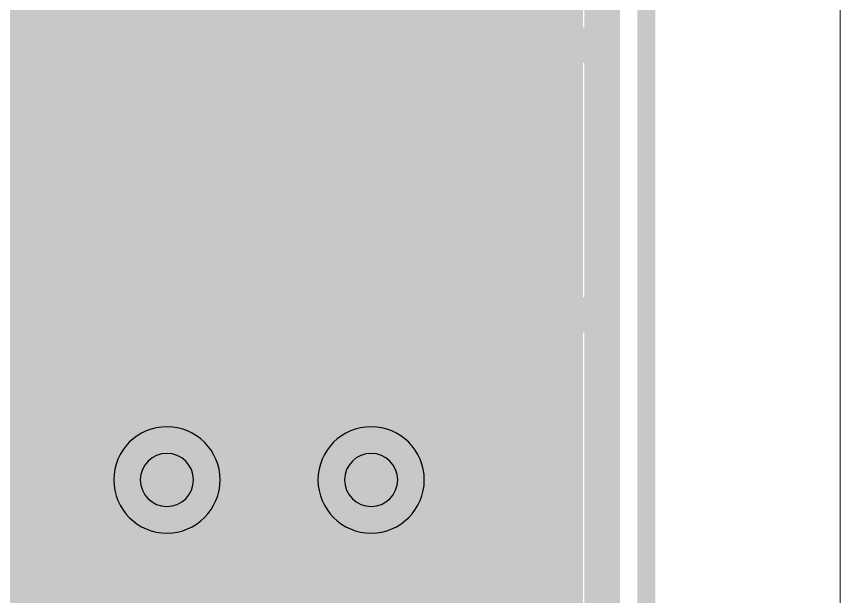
# Model space of a CAD drawing. Header units: millimetres. Extents: x -2 to 135, y -2 to 106.
# Drawn here: x 130.447 to 135.096, y 9.638 to 12.911 of the extents above; entities that cross this region are included whole.
import ezdxf

# ---------------------------------------------------------------- set-up
doc = ezdxf.new("R2010")
doc.units = ezdxf.units.MM
doc.header["$MEASUREMENT"] = 0
for name, color, linetype, true_color in [('Board-Outline-Layer', 7, 'Continuous', 0xff00ff), ('Bottom-Layer', 7, 'Continuous', 0x0000ff), ('Bottom-Paste-Mask-Layer', 7, 'Continuous', 0x800000), ('Bottom-Solder-Mask-Layer', 7, 'Continuous', 0xaa00ff), ('Hole-Layer', 7, 'Continuous', 0x222222), ('Multi-Layer', 7, 'Continuous', 0xc0c0c0), ('Top-Layer', 7, 'Continuous', 0xff0000), ('Top-Paste-Mask-Layer', 7, 'Continuous', 0x808080), ('Top-Silkscreen-Layer', 7, 'Continuous', 0xffcc00), ('Top-Solder-Mask-Layer', 7, 'Continuous', 0x800080)]:
    doc.layers.add(name, color=color, linetype=linetype, true_color=true_color)

msp = doc.modelspace()

# ---------------------------------------------------------------- hatches: boundary and pattern name
at = {"layer": 'Bottom-Layer'}
for points in [[(126.4237, 0.3581), (41.6763, 0.3581), (42.3202, 1.129), (42.8008, 2.011), (43.0992, 2.9701), (43.2041, 3.969), (43.1114, 4.9692), (42.8245, 5.9318), (42.3547, 6.8196), (41.7202, 7.5982), (40.9454, 8.2375), (40.0605, 8.7127), (39.0996, 9.0053), (38.1001, 9.1042), (37.1005, 9.0053), (36.1397, 8.7127), (35.2547, 8.2375), (34.48, 7.5982), (33.8454, 6.8196), (33.3756, 5.9318), (33.0888, 4.9692), (32.996, 3.969), (33.1009, 2.9701), (33.3994, 2.011), (33.8799, 1.129), (34.5239, 0.3581), (0.3581, 0.3581), (0.3581, 99.5421), (34.5239, 99.5421), (33.8799, 98.7712), (33.3994, 97.8892), (33.1009, 96.9301), (32.996, 95.9312), (33.0888, 94.931), (33.3756, 93.9684), (33.8454, 93.0806), (34.48, 92.302), (35.2547, 91.6627), (36.1397, 91.1875), (37.1005, 90.8949), (38.1001, 90.796), (39.0996, 90.8949), (40.0605, 91.1875), (40.9454, 91.6627), (41.7202, 92.302), (42.3547, 93.0806), (42.8245, 93.9684), (43.1114, 94.931), (43.2041, 95.9312), (43.0992, 96.9301), (42.8008, 97.8892), (42.3202, 98.7712), (41.6763, 99.5421), (126.4241, 99.5421), (125.779, 98.7696), (125.2981, 97.8856), (124.9999, 96.9244), (124.8962, 95.9234), (124.9908, 94.9215), (125.2802, 93.9577), (125.7531, 93.0693), (126.3911, 92.291), (127.1694, 91.653), (128.0577, 91.1801), (129.0216, 90.8907), (130.0235, 90.7961), (131.0245, 90.8999), (131.9857, 91.198), (132.8697, 91.679), (133.6421, 92.324), (133.6421, 7.5759), (132.8697, 8.2209), (131.9857, 8.7019), (131.0246, 9.0001), (130.0236, 9.1039), (129.0217, 9.0092), (128.0578, 8.7199), (127.1695, 8.247), (126.3912, 7.6091), (125.7532, 6.8309), (125.2802, 5.9425), (124.9908, 4.9787), (124.8961, 3.9768), (124.9998, 2.9758), (125.2979, 2.0147), (125.7787, 1.1306)], [(132.5012, 11.2381), (130.5012, 11.2381), (130.5012, 12.7381), (132.5012, 12.7381)]]:
    msp.add_hatch(color=256, dxfattribs=at).paths.add_polyline_path(points)
at = {"layer": 'Bottom-Paste-Mask-Layer'}
msp.add_hatch(color=256, dxfattribs=at).paths.add_polyline_path([(132.5012, 11.2381), (130.5012, 11.2381), (130.5012, 12.7381), (132.5012, 12.7381)])
at = {"layer": 'Bottom-Solder-Mask-Layer'}
msp.add_hatch(color=256, dxfattribs=at).paths.add_polyline_path([(132.5522, 11.1871), (130.4502, 11.1871), (130.4502, 12.7891), (132.5522, 12.7891)])
at = {"layer": 'Hole-Layer'}
msp.add_hatch(color=256, dxfattribs=at).paths.add_polyline_path([(131.0512, 11.9881, 1), (131.9512, 11.9881, 1)])
at = {"layer": 'Multi-Layer'}
msp.add_hatch(color=256, dxfattribs=at).paths.add_polyline_path([(132.5012, 11.2381), (130.5012, 11.2381), (130.5012, 12.7381), (132.5012, 12.7381)])
msp.add_hatch(color=256, dxfattribs=at).paths.add_polyline_path([(132.5012, 11.2381), (130.5012, 11.2381), (130.5012, 12.7381), (132.5012, 12.7381)])
msp.add_hatch(color=256, dxfattribs=at).paths.add_polyline_path([(132.5012, 11.2381), (130.5012, 11.2381), (130.5012, 12.7381), (132.5012, 12.7381)])
at = {"layer": 'Top-Layer'}
for points in [[(126.4237, 0.3581), (41.6763, 0.3581), (42.3202, 1.129), (42.8008, 2.011), (43.0992, 2.9701), (43.2041, 3.969), (43.1114, 4.9692), (42.8245, 5.9318), (42.3547, 6.8196), (41.7202, 7.5982), (40.9454, 8.2375), (40.0605, 8.7127), (39.0996, 9.0053), (38.1001, 9.1042), (37.1005, 9.0053), (36.1397, 8.7127), (35.2547, 8.2375), (34.48, 7.5982), (33.8454, 6.8196), (33.3756, 5.9318), (33.0888, 4.9692), (32.996, 3.969), (33.1009, 2.9701), (33.3994, 2.011), (33.8799, 1.129), (34.5239, 0.3581), (0.3581, 0.3581), (0.3581, 99.5421), (34.5239, 99.5421), (33.8799, 98.7712), (33.3994, 97.8892), (33.1009, 96.9301), (32.996, 95.9312), (33.0888, 94.931), (33.3756, 93.9684), (33.8454, 93.0806), (34.48, 92.302), (35.2547, 91.6627), (36.1397, 91.1875), (37.1005, 90.8949), (38.1001, 90.796), (39.0996, 90.8949), (40.0605, 91.1875), (40.9454, 91.6627), (41.7202, 92.302), (42.3547, 93.0806), (42.8245, 93.9684), (43.1114, 94.931), (43.2041, 95.9312), (43.0992, 96.9301), (42.8008, 97.8892), (42.3202, 98.7712), (41.6763, 99.5421), (126.4241, 99.5421), (125.779, 98.7696), (125.2981, 97.8856), (124.9999, 96.9244), (124.8962, 95.9234), (124.9908, 94.9215), (125.2802, 93.9577), (125.7531, 93.0693), (126.3911, 92.291), (127.1694, 91.653), (128.0577, 91.1801), (129.0216, 90.8907), (130.0235, 90.7961), (131.0245, 90.8999), (131.9857, 91.198), (132.8697, 91.679), (133.6421, 92.324), (133.6421, 7.5759), (132.8697, 8.2209), (131.9857, 8.7019), (131.0246, 9.0001), (130.0236, 9.1039), (129.0217, 9.0092), (128.0578, 8.7199), (127.1695, 8.247), (126.3912, 7.6091), (125.7532, 6.8309), (125.2802, 5.9425), (124.9908, 4.9787), (124.8961, 3.9768), (124.9998, 2.9758), (125.2979, 2.0147), (125.7787, 1.1306)], [(132.5012, 11.2381), (130.5012, 11.2381), (130.5012, 12.7381), (132.5012, 12.7381)]]:
    msp.add_hatch(color=256, dxfattribs=at).paths.add_polyline_path(points)
at = {"layer": 'Top-Paste-Mask-Layer'}
msp.add_hatch(color=256, dxfattribs=at).paths.add_polyline_path([(132.5012, 11.2381), (130.5012, 11.2381), (130.5012, 12.7381), (132.5012, 12.7381)])
at = {"layer": 'Top-Solder-Mask-Layer'}
msp.add_hatch(color=256, dxfattribs=at).paths.add_polyline_path([(132.5522, 11.1871), (130.4502, 11.1871), (130.4502, 12.7891), (132.5522, 12.7891)])

# ---------------------------------------------------------------- linework, layer by layer
at = {"layer": 'Board-Outline-Layer', "const_width": 0.1}
msp.add_lwpolyline([(0, 0), (0, 99.9002), (134.0003, 99.9002), (134.0003, 0)], close=True, dxfattribs=at)
at = {"layer": 'Bottom-Layer', "const_width": 0.00508}
msp.add_lwpolyline([(-2.2008, -1.9961), (-2.2008, 101.8414), (135.0933, 101.8414), (135.0933, -1.9961)], close=True, dxfattribs=at)
at = {"layer": 'Hole-Layer'}
for points in [[(131.1454, 10.2959, 1), (131.4454, 10.2959), (131.4454, 10.2959, 1), (131.1454, 10.2959)], [(132.2976, 10.2959, 1), (132.5976, 10.2959), (132.5976, 10.2959, 1), (132.2976, 10.2959)]]:
    msp.add_lwpolyline(points, format="xyb", dxfattribs=at)
at = {"layer": 'Multi-Layer'}
for points in [[(130.9954, 10.2959, 1), (131.5954, 10.2959, 1)], [(132.1476, 10.2959, 1), (132.7476, 10.2959, 1)]]:
    msp.add_lwpolyline(points, format="xyb", close=True, dxfattribs=at)
at = {"layer": 'Top-Layer', "const_width": 0.00508}
msp.add_lwpolyline([(-2.2008, -1.9961), (-2.2008, 101.8414), (135.0933, 101.8414), (135.0933, -1.9961)], close=True, dxfattribs=at)
at = {"layer": 'Top-Silkscreen-Layer', "const_width": 0.2}
for points in [[(133.7512, 9.5281), (133.7512, 19.5282)], [(133.7512, 9.5281), (133.7512, 19.5282)], [(133.0252, 12.7501), (133.7512, 12.7501)], [(133.0252, 11.2261), (133.0252, 12.7501)], [(133.0252, 12.7501), (133.7512, 12.7501)], [(133.0252, 11.2261), (133.0252, 12.7501)], [(133.0252, 11.2261), (133.7512, 11.2261)], [(133.0252, 11.2261), (133.7512, 11.2261)]]:
    msp.add_lwpolyline(points, dxfattribs=at)

doc.saveas('drawing.dxf')
